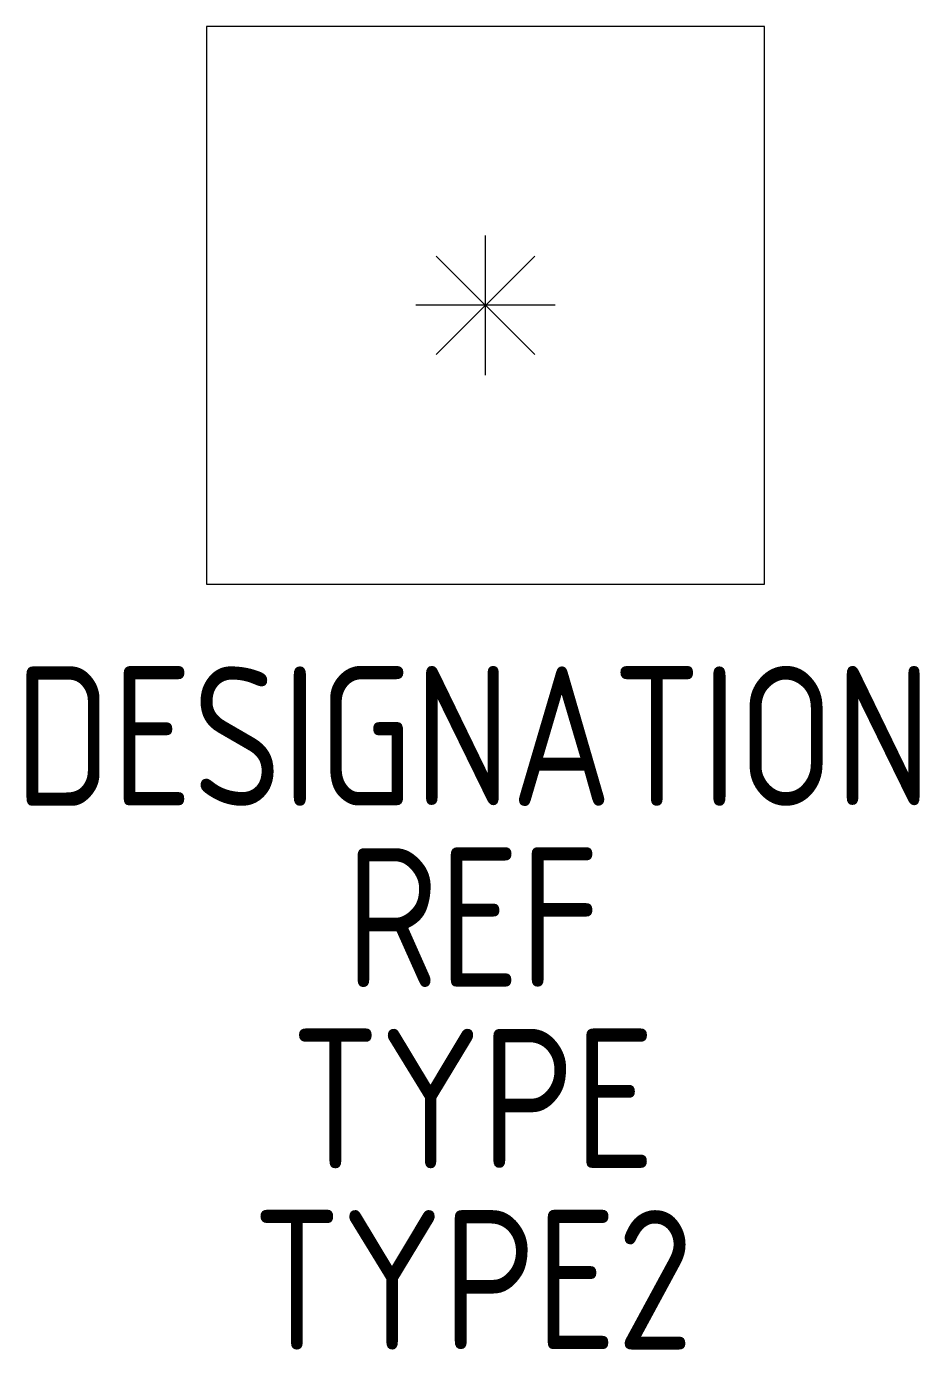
# Model space of a CAD drawing. Header units: millimetres. Extents: x -3.2 to 12.8, y -23.7 to 0.
import ezdxf
from ezdxf.enums import TextEntityAlignment as Align

# ---------------------------------------------------------------- set-up
doc = ezdxf.new("R2010")
doc.units = ezdxf.units.MM
for name, color, linetype in [('SYMB_FIL_FIN', 1, 'Continuous'), ('SYMB_TXT_NOM', 3, 'Continuous'), ('SYMBOLE', 3, 'Continuous')]:
    doc.layers.add(name, color=color, linetype=linetype)
doc.styles.add('NET2_5', font='isocp.shx', dxfattribs={"width": 0.9, "height": 2.5})

msp = doc.modelspace()

# ---------------------------------------------------------------- linework, layer by layer
at = {"layer": 'SYMB_FIL_FIN'}
for p, q in [((5, -6.25), (5, -3.75)), ((5.884, -5.884), (4.116, -4.116)), ((4.116, -5.884), (5.884, -4.116)), ((6.25, -5), (3.75, -5))]:
    msp.add_line(p, q, dxfattribs=at)
at = {"layer": 'SYMBOLE'}
msp.add_lwpolyline([(0, -10), (10, -10), (10, 0), (0, 0)], close=True, dxfattribs=at)

# ---------------------------------------------------------------- texts
at = {"layer": 'SYMB_TXT_NOM', "style": 'NET2_5', "width": 0.9, "flags": 8}
for tag, text, p in [('DESIGNATION', 'A?', (4.775, -13.974)), ('REF', '', (4.775, -17.224)), ('TYPE', '', (4.775, -20.474)), ('TYPE2', '', (4.775, -23.724))]:
    msp.add_attdef(tag, text=text, height=2.5, dxfattribs=at).set_placement(p, align=Align.CENTER)

doc.saveas('drawing.dxf')
